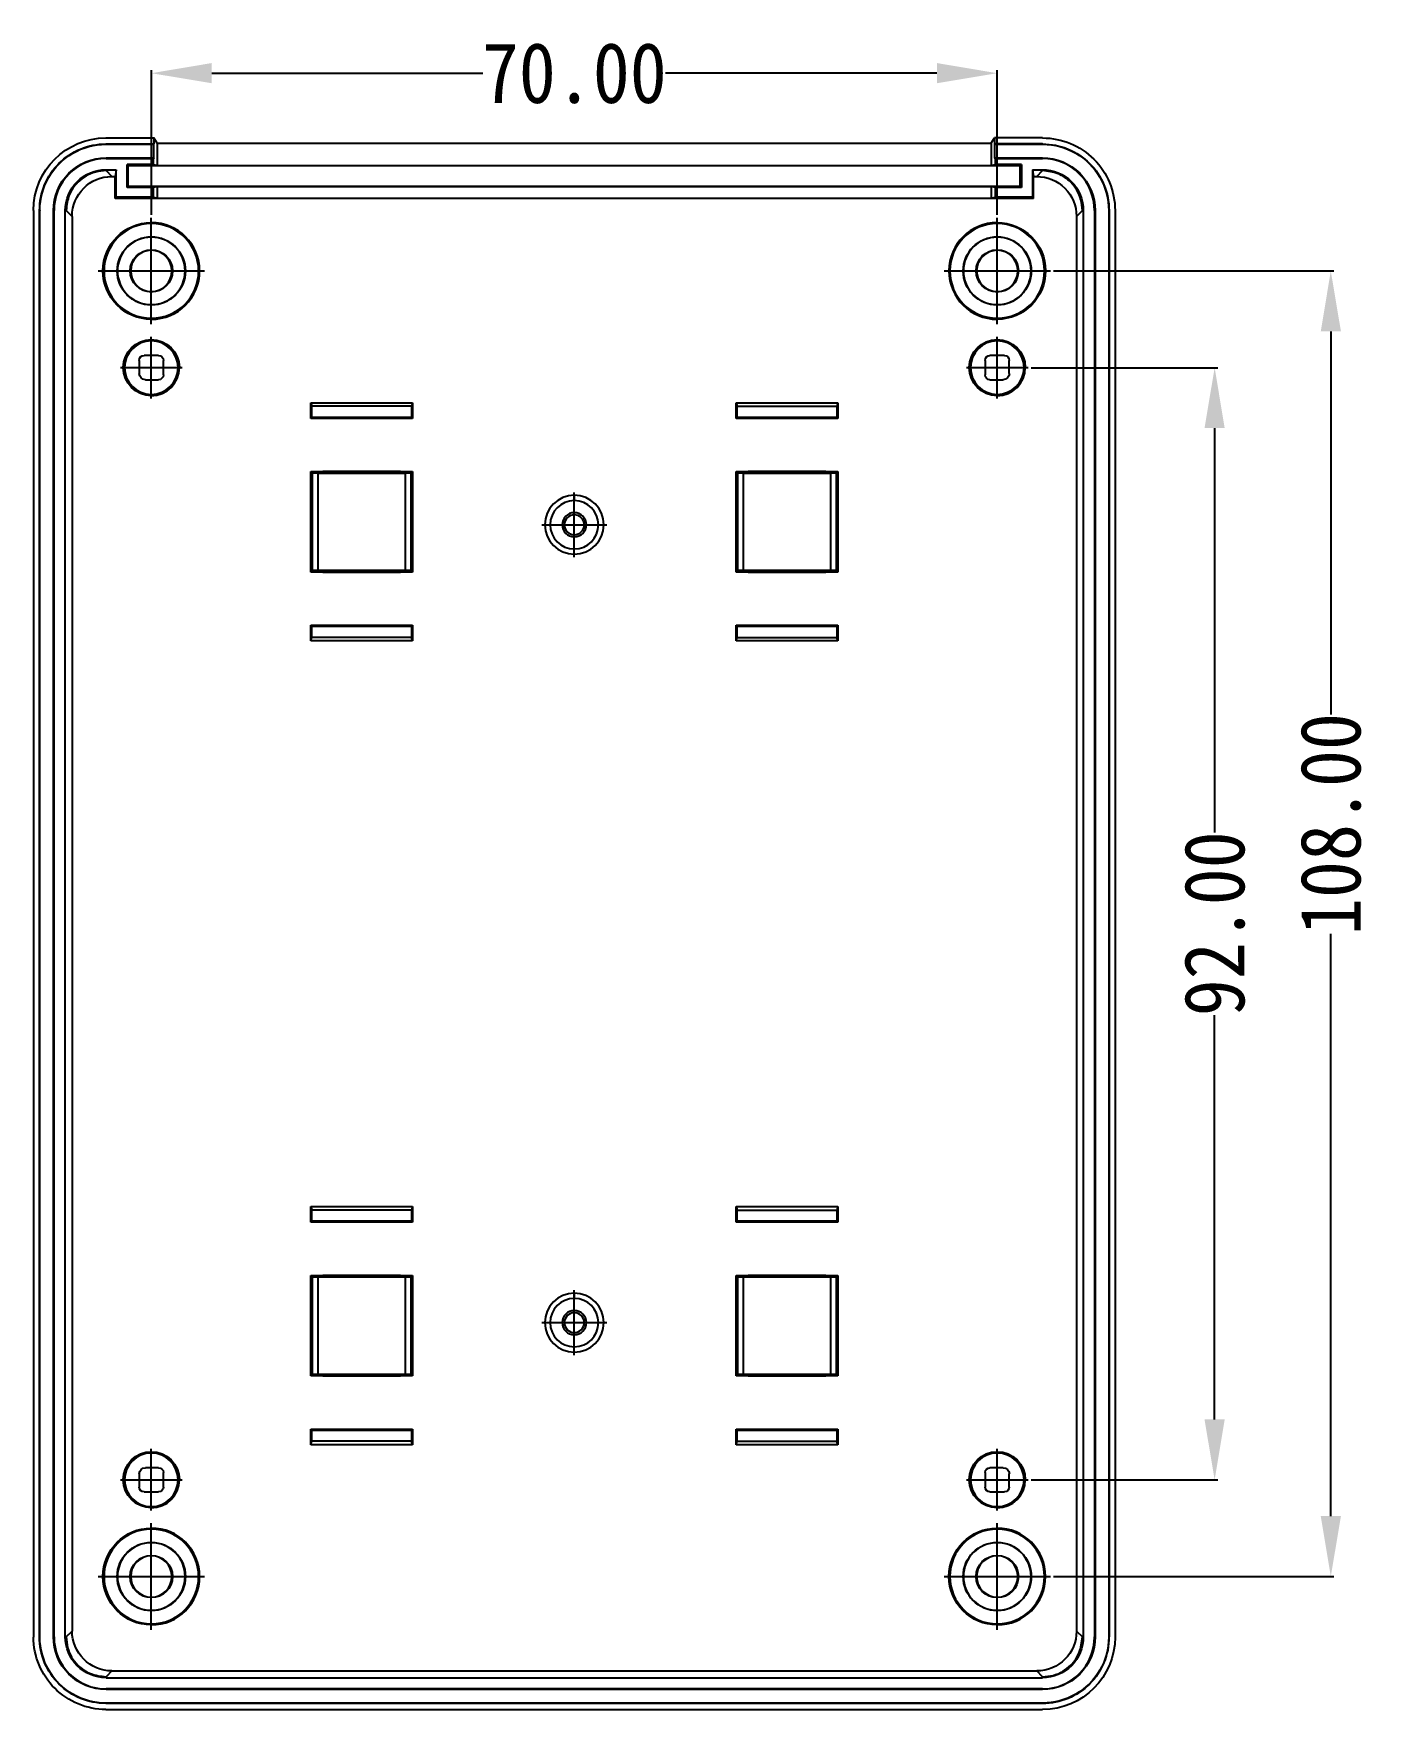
# Model space of a CAD drawing. Header units: inches. Extents: x 491 to 935, y -1750 to -1437.
# Drawn here: x 823.9 to 934.5, y -1606.4 to -1467.8 of the extents above; entities that cross this region are included whole.
import ezdxf
from ezdxf.lldxf.tags import DXFTag

# ---------------------------------------------------------------- set-up
doc = ezdxf.new("R2010")
doc.units = ezdxf.units.IN
doc.header["$MEASUREMENT"] = 0
doc.layers.add('3', color=7, linetype='Continuous')
doc.styles.add('FFS', font='simfang.ttf', dxfattribs={"width": 0.9})
tags = doc.linetypes.add('CENTER', pattern=[2, 1.25, -0.25, 0.25, -0.25]).pattern_tags.tags
tags[10:11] = [DXFTag(74, 4), DXFTag(75, 0), DXFTag(340, '0'), DXFTag(46, 0.0), DXFTag(50, 0.0), DXFTag(44, 0.0), DXFTag(45, 0.0)]
tags[8:9] = [DXFTag(74, 4), DXFTag(75, 0), DXFTag(340, '0'), DXFTag(46, 0.0), DXFTag(50, 0.0), DXFTag(44, 0.0), DXFTag(45, 0.0)]
tags[6:7] = [DXFTag(74, 4), DXFTag(75, 0), DXFTag(340, '0'), DXFTag(46, 0.0), DXFTag(50, 0.0), DXFTag(44, 0.0), DXFTag(45, 0.0)]
tags[4:5] = [DXFTag(74, 4), DXFTag(75, 0), DXFTag(340, '0'), DXFTag(46, 0.0), DXFTag(50, 0.0), DXFTag(44, 0.0), DXFTag(45, 0.0)]
doc.dimstyles.get("Standard").update_dxf_attribs({"dimtxt": 0.18, "dimasz": 0.18, "dimexe": 0.18, "dimexo": 0.0625, "dimgap": 0.09, "dimtad": 0, "dimzin": 0, "dimdsep": 46, "dimtxsty": 'Standard', "dimcen": 0.09, "dimadec": 0, "dimazin": 0, "dimtfac": 1, "dimtofl": 0, "dimtmove": 0, "dimatfit": 3, "dimfxl": 1, "dimtolj": 1, "dimtzin": 0, "dimarcsym": 0})

# ---------------------------------------------------------------- blocks, each defined once
blk = doc.blocks.new('*D2')
at = {"color": 6, "lineweight": -2}
for p, q in [((906.46, -1495.45), (921.9, -1495.45)), ((921.65, -1500.45), (921.65, -1533.89)), ((921.65, -1582.45), (921.65, -1549)), ((906.46, -1587.45), (921.9, -1587.45))]:
    blk.add_line(p, q, dxfattribs=at)
at = {"color": 6}
for points in [[(920.81, -1500.45), (922.48, -1500.45), (921.65, -1495.45)], [(920.81, -1582.45), (922.48, -1582.45), (921.65, -1587.45)]]:
    blk.add_solid(points, dxfattribs=at)
at = {"layer": 'Defpoints', "color": 0}
for p in [(906.21, -1495.45), (906.21, -1587.45), (921.65, -1587.45)]:
    blk.add_point(p, dxfattribs=at)
at = {"color": 4, "insert": (921.65, -1541.45), "char_height": 5, "attachment_point": 5, "rotation": 90, "style": 'FFS'}
blk.add_mtext('\\A1;92.00', dxfattribs=at)
blk = doc.blocks.new('*D3')
at = {"color": 6, "lineweight": -2}
for p, q in [((908.31, -1487.45), (931.51, -1487.45)), ((931.26, -1492.45), (931.26, -1524.14)), ((931.26, -1590.45), (931.26, -1542.27)), ((908.31, -1595.45), (931.51, -1595.45))]:
    blk.add_line(p, q, dxfattribs=at)
at = {"color": 6}
for points in [[(930.43, -1492.45), (932.1, -1492.45), (931.26, -1487.45)], [(930.43, -1590.45), (932.1, -1590.45), (931.26, -1595.45)]]:
    blk.add_solid(points, dxfattribs=at)
at = {"layer": 'Defpoints', "color": 0}
for p in [(908.06, -1487.45), (908.06, -1595.45), (931.26, -1595.45)]:
    blk.add_point(p, dxfattribs=at)
at = {"color": 4, "insert": (931.26, -1533.2), "char_height": 5, "attachment_point": 5, "rotation": 90, "style": 'FFS'}
blk.add_mtext('\\A1;108.00', dxfattribs=at)
blk = doc.blocks.new('*D4')
at = {"color": 6, "lineweight": -2}
for p, q in [((833.66, -1482.8), (833.66, -1470.84)), ((903.66, -1482.8), (903.66, -1470.84)), ((838.66, -1471.09), (861.1, -1471.09)), ((898.66, -1471.09), (876.22, -1471.09))]:
    blk.add_line(p, q, dxfattribs=at)
at = {"color": 6}
for points in [[(838.66, -1470.25), (838.66, -1471.92), (833.66, -1471.09)], [(898.66, -1470.25), (898.66, -1471.92), (903.66, -1471.09)]]:
    blk.add_solid(points, dxfattribs=at)
at = {"layer": 'Defpoints', "color": 0}
for p in [(903.66, -1471.09), (833.66, -1483.05), (903.66, -1483.05)]:
    blk.add_point(p, dxfattribs=at)
at = {"color": 4, "insert": (868.66, -1471.09), "char_height": 5, "attachment_point": 5, "style": 'FFS'}
blk.add_mtext('\\A1;70.00', dxfattribs=at)

msp = doc.modelspace()

# ---------------------------------------------------------------- linework, layer by layer
at = {"layer": '3', "color": 7}
for p, q in [((829.9, -1476.446), (833.876, -1476.446)), ((833.876, -1476.446), (833.876, -1476.946)), ((834.155, -1476.865), (833.876, -1476.446)), ((903.162, -1476.865), (903.441, -1476.446)), ((907.417, -1476.446), (903.441, -1476.446)), ((903.441, -1476.446), (903.441, -1476.946)), ((829.899, -1476.972), (833.858, -1476.972)), ((829.903, -1476.946), (833.876, -1476.946)), ((833.858, -1476.972), (833.876, -1476.946)), ((833.858, -1478.097), (833.858, -1476.972)), ((834.155, -1476.865), (903.162, -1476.865)), ((834.155, -1476.865), (834.155, -1478.724)), ((903.162, -1476.865), (903.162, -1478.724)), ((903.458, -1476.972), (903.441, -1476.946)), ((907.411, -1476.946), (903.441, -1476.946)), ((903.458, -1478.097), (903.458, -1476.972)), ((903.458, -1476.972), (907.422, -1476.972)), ((829.908, -1478.097), (833.858, -1478.097)), ((829.908, -1478.144), (833.827, -1478.144)), ((829.908, -1479.076), (830.752, -1479.076)), ((829.908, -1479.15), (830.395, -1479.637)), ((830.752, -1479.076), (830.658, -1479.637)), ((830.752, -1481.352), (830.752, -1479.076)), ((833.827, -1478.642), (831.655, -1478.642)), ((831.655, -1480.55), (831.655, -1478.642)), ((831.754, -1478.741), (831.655, -1478.642)), ((905.563, -1478.741), (831.754, -1478.741)), ((831.754, -1480.45), (831.754, -1478.741)), ((833.858, -1478.097), (833.827, -1478.144)), ((833.827, -1478.642), (833.827, -1478.144)), ((833.827, -1478.642), (834.155, -1478.724)), ((834.155, -1478.724), (903.162, -1478.724)), ((903.162, -1478.724), (903.49, -1478.642)), ((903.49, -1478.144), (903.458, -1478.097)), ((903.458, -1478.097), (907.409, -1478.097)), ((903.49, -1478.144), (907.409, -1478.144)), ((903.49, -1478.144), (903.49, -1478.642)), ((905.662, -1478.642), (903.49, -1478.642)), ((905.662, -1478.642), (905.563, -1478.741)), ((905.563, -1480.45), (905.563, -1478.741)), ((905.662, -1478.642), (905.662, -1480.55)), ((906.565, -1479.076), (907.409, -1479.076)), ((906.565, -1479.076), (906.658, -1479.637)), ((906.565, -1479.076), (906.565, -1481.352)), ((906.922, -1479.637), (907.409, -1479.15)), ((830.395, -1479.637), (830.658, -1479.637)), ((830.658, -1481.446), (830.658, -1479.637)), ((831.754, -1480.45), (831.655, -1480.55)), ((833.827, -1480.55), (831.655, -1480.55)), ((905.563, -1480.45), (831.754, -1480.45)), ((834.155, -1480.468), (833.827, -1480.55)), ((833.827, -1481.352), (833.827, -1480.55)), ((834.155, -1480.468), (903.162, -1480.468)), ((834.155, -1480.468), (834.155, -1481.434)), ((903.49, -1480.55), (903.162, -1480.468)), ((903.162, -1480.468), (903.162, -1481.434)), ((905.662, -1480.55), (903.49, -1480.55)), ((903.49, -1480.55), (903.49, -1481.352)), ((905.662, -1480.55), (905.563, -1480.45)), ((906.658, -1479.637), (906.922, -1479.637)), ((906.658, -1481.446), (906.658, -1479.637)), ((830.658, -1481.446), (830.752, -1481.352)), ((906.658, -1481.446), (830.658, -1481.446)), ((833.827, -1481.352), (830.752, -1481.352)), ((833.827, -1481.352), (834.155, -1481.434)), ((834.155, -1481.434), (903.162, -1481.434)), ((903.162, -1481.434), (903.49, -1481.352)), ((906.565, -1481.352), (903.49, -1481.352)), ((906.658, -1481.446), (906.565, -1481.352)), ((823.908, -1482.438), (823.908, -1600.454)), ((824.408, -1600.451), (824.408, -1482.443)), ((824.435, -1600.455), (824.435, -1482.432)), ((825.56, -1600.446), (825.56, -1482.445)), ((825.607, -1600.446), (825.607, -1482.445)), ((826.539, -1600.446), (826.539, -1482.445)), ((827.1, -1482.932), (826.612, -1482.445)), ((827.1, -1482.932), (827.1, -1599.959)), ((910.705, -1482.445), (910.217, -1482.932)), ((910.217, -1482.932), (910.217, -1599.959)), ((910.778, -1482.445), (910.778, -1600.446)), ((911.71, -1482.445), (911.71, -1600.446)), ((911.757, -1482.446), (911.757, -1600.446)), ((912.882, -1482.436), (912.882, -1600.459)), ((912.908, -1482.44), (912.908, -1600.449)), ((913.408, -1482.438), (913.408, -1600.454)), ((833.658, -1483.446), (833.658, -1483.531)), ((833.658, -1484.646), (833.658, -1484.628)), ((903.658, -1483.446), (903.658, -1483.531)), ((903.658, -1484.646), (903.658, -1484.628)), ((833.658, -1485.739), (833.658, -1485.696)), ((903.658, -1485.739), (903.658, -1485.696)), ((833.658, -1489.152), (833.658, -1489.196)), ((833.658, -1490.246), (833.658, -1490.263)), ((903.658, -1489.152), (903.658, -1489.196)), ((903.658, -1490.246), (903.658, -1490.263)), ((833.658, -1491.446), (833.658, -1491.36)), ((903.658, -1491.446), (903.658, -1491.36)), ((834.258, -1494.446), (833.058, -1494.446)), ((904.258, -1494.446), (903.058, -1494.446)), ((831.443, -1495.446), (831.338, -1495.446)), ((832.658, -1494.846), (832.658, -1495.94)), ((834.658, -1496.046), (834.658, -1494.846)), ((835.874, -1495.446), (835.978, -1495.446)), ((901.443, -1495.446), (901.338, -1495.446)), ((902.658, -1494.846), (902.658, -1496.046)), ((904.658, -1495.94), (904.658, -1494.846)), ((905.874, -1495.446), (905.978, -1495.446)), ((833.164, -1496.446), (834.258, -1496.446)), ((903.058, -1496.446), (904.153, -1496.446)), ((846.852, -1498.346), (846.94, -1498.634)), ((846.852, -1499.647), (846.852, -1498.346)), ((846.852, -1498.346), (855.265, -1498.346)), ((846.94, -1499.559), (846.94, -1498.634)), ((855.177, -1498.634), (846.94, -1498.634)), ((855.265, -1498.346), (855.177, -1498.634)), ((855.177, -1498.634), (855.177, -1499.559)), ((855.265, -1498.346), (855.265, -1499.647)), ((882.052, -1498.346), (882.14, -1498.634)), ((882.052, -1499.647), (882.052, -1498.346)), ((882.052, -1498.346), (890.465, -1498.346)), ((882.14, -1499.559), (882.14, -1498.634)), ((882.14, -1498.634), (890.377, -1498.634)), ((890.465, -1498.346), (890.377, -1498.634)), ((890.377, -1498.634), (890.377, -1499.559)), ((890.465, -1498.346), (890.465, -1499.647)), ((846.94, -1499.559), (846.852, -1499.647)), ((855.265, -1499.647), (846.852, -1499.647)), ((855.177, -1499.559), (846.94, -1499.559)), ((855.177, -1499.559), (855.265, -1499.647)), ((882.14, -1499.559), (882.052, -1499.647)), ((890.465, -1499.647), (882.052, -1499.647)), ((890.377, -1499.559), (882.14, -1499.559)), ((890.377, -1499.559), (890.465, -1499.647)), ((846.852, -1512.352), (846.852, -1504.04)), ((846.852, -1504.04), (847.853, -1504.04)), ((846.957, -1504.145), (846.852, -1504.04)), ((846.957, -1504.145), (846.957, -1512.246)), ((847.457, -1504.162), (854.66, -1504.162)), ((847.457, -1512.229), (847.457, -1504.162)), ((854.264, -1504.04), (847.853, -1504.04)), ((847.947, -1504.134), (847.853, -1504.04)), ((847.947, -1504.134), (854.17, -1504.134)), ((854.17, -1504.134), (854.264, -1504.04)), ((854.264, -1504.04), (855.265, -1504.04)), ((854.66, -1504.162), (854.66, -1512.229)), ((855.159, -1504.145), (855.265, -1504.04)), ((855.159, -1512.246), (855.159, -1504.145)), ((855.265, -1504.04), (855.265, -1512.352)), ((882.052, -1512.352), (882.052, -1504.04)), ((882.052, -1504.04), (883.053, -1504.04)), ((882.157, -1504.145), (882.052, -1504.04)), ((882.157, -1504.145), (882.157, -1512.246)), ((882.657, -1504.162), (889.86, -1504.162)), ((882.657, -1512.229), (882.657, -1504.162)), ((889.464, -1504.04), (883.053, -1504.04)), ((883.147, -1504.134), (883.053, -1504.04)), ((889.37, -1504.134), (883.147, -1504.134)), ((889.37, -1504.134), (889.464, -1504.04)), ((889.464, -1504.04), (890.465, -1504.04)), ((889.86, -1504.162), (889.86, -1512.229)), ((890.359, -1504.145), (890.465, -1504.04)), ((890.359, -1512.246), (890.359, -1504.145)), ((890.465, -1504.04), (890.465, -1512.352)), ((868.658, -1506.008), (868.658, -1506.446)), ((868.658, -1507.62), (868.658, -1507.446)), ((868.658, -1509.271), (868.658, -1509.446)), ((868.658, -1510.883), (868.658, -1510.446)), ((846.957, -1512.246), (846.852, -1512.352)), ((847.853, -1512.352), (846.852, -1512.352)), ((854.66, -1512.229), (847.457, -1512.229)), ((847.947, -1512.257), (847.853, -1512.352)), ((847.853, -1512.352), (854.264, -1512.352)), ((847.947, -1512.257), (854.17, -1512.257)), ((854.17, -1512.257), (854.264, -1512.352)), ((855.265, -1512.352), (854.264, -1512.352)), ((855.159, -1512.246), (855.265, -1512.352)), ((882.157, -1512.246), (882.052, -1512.352)), ((883.053, -1512.352), (882.052, -1512.352)), ((889.86, -1512.229), (882.657, -1512.229)), ((883.147, -1512.257), (883.053, -1512.352)), ((883.053, -1512.352), (889.464, -1512.352)), ((889.37, -1512.257), (883.147, -1512.257)), ((889.37, -1512.257), (889.464, -1512.352)), ((890.465, -1512.352), (889.464, -1512.352)), ((890.359, -1512.246), (890.465, -1512.352)), ((846.94, -1516.833), (846.852, -1516.745)), ((846.852, -1518.046), (846.852, -1516.745)), ((846.852, -1516.745), (855.265, -1516.745)), ((846.852, -1518.046), (846.94, -1517.757)), ((855.265, -1518.046), (846.852, -1518.046)), ((846.94, -1516.833), (855.177, -1516.833)), ((846.94, -1517.757), (846.94, -1516.833)), ((855.177, -1517.757), (846.94, -1517.757)), ((855.177, -1516.833), (855.265, -1516.745)), ((855.177, -1516.833), (855.177, -1517.757)), ((855.265, -1518.046), (855.177, -1517.757)), ((855.265, -1516.745), (855.265, -1518.046)), ((882.14, -1516.833), (882.052, -1516.745)), ((882.052, -1518.046), (882.052, -1516.745)), ((882.052, -1516.745), (890.465, -1516.745)), ((882.052, -1518.046), (882.14, -1517.757)), ((890.465, -1518.046), (882.052, -1518.046)), ((882.14, -1516.833), (890.377, -1516.833)), ((882.14, -1517.757), (882.14, -1516.833)), ((882.14, -1517.757), (890.377, -1517.757)), ((890.377, -1516.833), (890.465, -1516.745)), ((890.377, -1516.833), (890.377, -1517.757)), ((890.465, -1518.046), (890.377, -1517.757)), ((890.465, -1516.745), (890.465, -1518.046)), ((846.852, -1564.846), (846.94, -1565.134)), ((846.852, -1566.147), (846.852, -1564.846)), ((846.852, -1564.846), (855.265, -1564.846)), ((846.94, -1566.059), (846.94, -1565.134)), ((855.177, -1565.134), (846.94, -1565.134)), ((855.265, -1564.846), (855.177, -1565.134)), ((855.177, -1565.134), (855.177, -1566.059)), ((855.265, -1564.846), (855.265, -1566.147)), ((882.052, -1564.846), (882.14, -1565.134)), ((882.052, -1566.147), (882.052, -1564.846)), ((882.052, -1564.846), (890.465, -1564.846)), ((882.14, -1566.059), (882.14, -1565.134)), ((882.14, -1565.134), (890.377, -1565.134)), ((890.465, -1564.846), (890.377, -1565.134)), ((890.377, -1565.134), (890.377, -1566.059)), ((890.465, -1564.846), (890.465, -1566.147)), ((846.94, -1566.059), (846.852, -1566.147)), ((855.265, -1566.147), (846.852, -1566.147)), ((855.177, -1566.059), (846.94, -1566.059)), ((855.177, -1566.059), (855.265, -1566.147)), ((882.14, -1566.059), (882.052, -1566.147)), ((890.465, -1566.147), (882.052, -1566.147)), ((890.377, -1566.059), (882.14, -1566.059)), ((890.377, -1566.059), (890.465, -1566.147)), ((846.852, -1578.852), (846.852, -1570.54)), ((846.852, -1570.54), (847.853, -1570.54)), ((846.957, -1570.645), (846.852, -1570.54)), ((846.957, -1570.645), (846.957, -1578.746)), ((847.457, -1570.662), (854.66, -1570.662)), ((847.457, -1578.729), (847.457, -1570.662)), ((854.264, -1570.54), (847.853, -1570.54)), ((847.947, -1570.634), (847.853, -1570.54)), ((847.947, -1570.634), (854.17, -1570.634)), ((854.17, -1570.634), (854.264, -1570.54)), ((854.264, -1570.54), (855.265, -1570.54)), ((854.66, -1570.662), (854.66, -1578.729)), ((855.159, -1570.645), (855.265, -1570.54)), ((855.159, -1578.746), (855.159, -1570.645)), ((855.265, -1570.54), (855.265, -1578.852)), ((882.052, -1578.852), (882.052, -1570.54)), ((882.052, -1570.54), (883.053, -1570.54)), ((882.157, -1570.645), (882.052, -1570.54)), ((882.157, -1570.645), (882.157, -1578.746)), ((882.657, -1570.662), (889.86, -1570.662)), ((882.657, -1578.729), (882.657, -1570.662)), ((889.464, -1570.54), (883.053, -1570.54)), ((883.147, -1570.634), (883.053, -1570.54)), ((889.37, -1570.634), (883.147, -1570.634)), ((889.37, -1570.634), (889.464, -1570.54)), ((889.464, -1570.54), (890.465, -1570.54)), ((889.86, -1570.662), (889.86, -1578.729)), ((890.359, -1570.645), (890.465, -1570.54)), ((890.359, -1578.746), (890.359, -1570.645)), ((890.465, -1570.54), (890.465, -1578.852)), ((868.658, -1572.008), (868.658, -1572.446)), ((868.658, -1573.62), (868.658, -1573.446)), ((868.658, -1575.271), (868.658, -1575.446)), ((868.658, -1576.883), (868.658, -1576.446)), ((846.957, -1578.746), (846.852, -1578.852)), ((847.853, -1578.852), (846.852, -1578.852)), ((854.66, -1578.729), (847.457, -1578.729)), ((847.947, -1578.757), (847.853, -1578.852)), ((847.853, -1578.852), (854.264, -1578.852)), ((847.947, -1578.757), (854.17, -1578.757)), ((854.17, -1578.757), (854.264, -1578.852)), ((855.265, -1578.852), (854.264, -1578.852)), ((855.159, -1578.746), (855.265, -1578.852)), ((882.157, -1578.746), (882.052, -1578.852)), ((883.053, -1578.852), (882.052, -1578.852)), ((889.86, -1578.729), (882.657, -1578.729)), ((883.147, -1578.757), (883.053, -1578.852)), ((883.053, -1578.852), (889.464, -1578.852)), ((889.37, -1578.757), (883.147, -1578.757)), ((889.37, -1578.757), (889.464, -1578.852)), ((890.465, -1578.852), (889.464, -1578.852)), ((890.359, -1578.746), (890.465, -1578.852)), ((846.94, -1583.333), (846.852, -1583.245)), ((846.852, -1584.546), (846.852, -1583.245)), ((846.852, -1583.245), (855.265, -1583.245)), ((855.177, -1583.333), (855.265, -1583.245)), ((855.265, -1583.245), (855.265, -1584.546)), ((882.14, -1583.333), (882.052, -1583.245)), ((882.052, -1584.546), (882.052, -1583.245)), ((882.052, -1583.245), (890.465, -1583.245)), ((890.377, -1583.333), (890.465, -1583.245)), ((890.465, -1583.245), (890.465, -1584.546)), ((846.852, -1584.546), (846.94, -1584.257)), ((855.265, -1584.546), (846.852, -1584.546)), ((846.94, -1583.333), (855.177, -1583.333)), ((846.94, -1584.257), (846.94, -1583.333)), ((855.177, -1584.257), (846.94, -1584.257)), ((855.177, -1583.333), (855.177, -1584.257)), ((855.265, -1584.546), (855.177, -1584.257)), ((882.052, -1584.546), (882.14, -1584.257)), ((890.465, -1584.546), (882.052, -1584.546)), ((882.14, -1584.257), (882.14, -1583.333)), ((882.14, -1583.333), (890.377, -1583.333)), ((882.14, -1584.257), (890.377, -1584.257)), ((890.377, -1583.333), (890.377, -1584.257)), ((890.465, -1584.546), (890.377, -1584.257)), ((832.658, -1586.951), (832.658, -1588.046)), ((834.258, -1586.446), (833.164, -1586.446)), ((834.658, -1588.046), (834.658, -1586.846)), ((902.658, -1586.846), (902.658, -1588.046)), ((904.153, -1586.446), (903.058, -1586.446)), ((904.658, -1588.046), (904.658, -1586.951)), ((831.443, -1587.446), (831.338, -1587.446)), ((833.058, -1588.446), (834.258, -1588.446)), ((835.874, -1587.446), (835.978, -1587.446)), ((901.443, -1587.446), (901.338, -1587.446)), ((903.058, -1588.446), (904.258, -1588.446)), ((905.874, -1587.446), (905.978, -1587.446)), ((833.658, -1591.446), (833.658, -1591.531)), ((903.658, -1591.446), (903.658, -1591.531)), ((833.658, -1592.646), (833.658, -1592.628)), ((903.658, -1592.646), (903.658, -1592.628)), ((833.658, -1593.739), (833.658, -1593.696)), ((903.658, -1593.739), (903.658, -1593.696)), ((833.658, -1597.152), (833.658, -1597.196)), ((833.658, -1598.246), (833.658, -1598.263)), ((903.658, -1597.152), (903.658, -1597.196)), ((903.658, -1598.246), (903.658, -1598.263)), ((833.658, -1599.446), (833.658, -1599.36)), ((903.658, -1599.446), (903.658, -1599.36)), ((826.612, -1600.447), (827.1, -1599.959)), ((910.217, -1599.959), (910.705, -1600.447)), ((830.395, -1603.255), (829.908, -1603.742)), ((829.908, -1603.815), (907.409, -1603.815)), ((830.395, -1603.255), (906.922, -1603.255)), ((907.409, -1603.742), (906.922, -1603.255)), ((907.409, -1604.747), (829.908, -1604.747)), ((907.409, -1604.795), (829.908, -1604.795)), ((907.418, -1605.92), (829.895, -1605.92)), ((829.9, -1606.446), (907.417, -1606.446)), ((907.414, -1605.946), (829.905, -1605.946))]:
    msp.add_line(p, q, dxfattribs=at)
at = {"layer": '3', "color": 1, "linetype": 'CENTER', "ltscale": 0.132231}
for p, q in [((833.658, -1491.846), (833.658, -1483.046)), ((903.658, -1491.846), (903.658, -1483.046)), ((829.258, -1487.446), (838.058, -1487.446)), ((899.258, -1487.446), (908.058, -1487.446)), ((833.658, -1599.846), (833.658, -1591.046)), ((903.658, -1599.846), (903.658, -1591.046)), ((829.258, -1595.446), (838.058, -1595.446)), ((899.258, -1595.446), (908.058, -1595.446))]:
    msp.add_line(p, q, dxfattribs=at)
at = {"layer": '3', "color": 1, "linetype": 'CENTER', "ltscale": 0.076695}
for p, q in [((833.658, -1497.998), (833.658, -1492.894)), ((903.658, -1497.998), (903.658, -1492.894)), ((831.106, -1495.446), (836.21, -1495.446)), ((901.106, -1495.446), (906.21, -1495.446)), ((833.658, -1589.998), (833.658, -1584.894)), ((903.658, -1589.998), (903.658, -1584.894)), ((831.106, -1587.446), (836.21, -1587.446)), ((901.106, -1587.446), (906.21, -1587.446))]:
    msp.add_line(p, q, dxfattribs=at)
at = {"layer": '3', "color": 1, "linetype": 'CENTER', "ltscale": 0.080577}
for p, q in [((868.658, -1511.127), (868.658, -1505.765)), ((865.977, -1508.446), (871.34, -1508.446)), ((868.658, -1577.127), (868.658, -1571.765)), ((865.977, -1574.446), (871.34, -1574.446))]:
    msp.add_line(p, q, dxfattribs=at)
at = {"layer": '3', "color": 7, "extrusion": (0, 0, -1)}
for centre, radius, start, end in [((-829.906, -1482.443), 4.346, 359.96876, 90.03124), ((-829.906, -1482.443), 3.367, 359.96106, 90.03894), ((-907.411, -1482.443), 4.346, 89.96876, 180.03124), ((-907.411, -1482.443), 3.367, 89.96106, 180.03894), ((-833.658, -1487.446), 4, 270, 90), ((-833.658, -1487.446), 2.817, 270, 90), ((-833.658, -1487.446), 2.817, 90, 270), ((-903.658, -1487.446), 2.817, 270, 90), ((-903.658, -1487.446), 4, 90, 270), ((-903.658, -1487.446), 2.817, 90, 270), ((-833.658, -1487.446), 1.75, 270, 90), ((-833.658, -1487.446), 1.75, 90, 270), ((-903.658, -1487.446), 1.75, 270, 90), ((-903.658, -1487.446), 1.75, 90, 270), ((-833.658, -1495.446), 2.32, 0, 90), ((-833.658, -1495.446), 2.32, 90, 180), ((-903.658, -1495.446), 2.32, 0, 90), ((-903.658, -1495.446), 2.32, 90, 180), ((-833.058, -1494.846), 0.4, 0, 90), ((-834.258, -1494.846), 0.4, 90, 180), ((-903.058, -1494.846), 0.4, 0, 90), ((-904.258, -1494.846), 0.4, 90, 180), ((-833.658, -1495.446), 2.32, 270, 0), ((-903.658, -1495.446), 2.32, 270, 0), ((-833.164, -1495.94), 0.506, 270, 0), ((-834.258, -1496.046), 0.4, 180, 270), ((-903.058, -1496.046), 0.4, 270, 0), ((-904.153, -1495.94), 0.506, 180, 270), ((-833.658, -1587.446), 2.32, 0, 90), ((-833.658, -1587.446), 2.32, 90, 180), ((-903.658, -1587.446), 2.32, 0, 90), ((-903.658, -1587.446), 2.32, 90, 180), ((-833.164, -1586.951), 0.506, 0, 90), ((-834.258, -1586.846), 0.4, 90, 180), ((-903.058, -1586.846), 0.4, 0, 90), ((-904.153, -1586.951), 0.506, 90, 180), ((-833.658, -1587.446), 2.32, 270, 0), ((-833.058, -1588.046), 0.4, 270, 0), ((-834.258, -1588.046), 0.4, 180, 270), ((-903.658, -1587.446), 2.32, 270, 0), ((-903.058, -1588.046), 0.4, 270, 0), ((-904.258, -1588.046), 0.4, 180, 270), ((-833.658, -1595.446), 4, 270, 90), ((-903.658, -1595.446), 4, 270, 90), ((-833.658, -1595.446), 2.817, 270, 90), ((-833.658, -1595.446), 2.817, 90, 270), ((-903.658, -1595.446), 2.817, 270, 90), ((-903.658, -1595.446), 2.817, 90, 270), ((-833.658, -1595.446), 1.75, 270, 90), ((-833.658, -1595.446), 1.75, 90, 270), ((-903.658, -1595.446), 1.75, 270, 90), ((-903.658, -1595.446), 1.75, 90, 270), ((-829.906, -1600.448), 4.346, 269.971, 0.029), ((-829.906, -1600.448), 3.367, 269.96367, 0.03633), ((-907.411, -1600.448), 4.346, 179.971, 270.029), ((-907.411, -1600.448), 3.367, 179.96367, 270.03633)]:
    msp.add_arc(centre, radius, start, end, dxfattribs=at)
at = {"layer": '3', "color": 7}
for centre, radius, start, end in [((829.906, -1482.443), 4.299, 89.9695, 180.0305), ((907.411, -1482.443), 4.299, 359.9695, 90.0305), ((833.658, -1487.446), 3.914, 90, 270), ((833.658, -1487.446), 2.8, 90, 270), ((833.658, -1487.446), 4, 270, 90), ((833.658, -1487.446), 3.914, 270, 90), ((833.658, -1487.446), 2.8, 270, 90), ((903.658, -1487.446), 4, 90, 270), ((903.658, -1487.446), 3.914, 90, 270), ((903.658, -1487.446), 2.8, 90, 270), ((903.658, -1487.446), 3.914, 270, 90), ((903.658, -1487.446), 2.8, 270, 90), ((833.658, -1487.446), 1.706, 90, 270), ((833.658, -1487.446), 1.706, 270, 90), ((903.658, -1487.446), 1.706, 90, 270), ((903.658, -1487.446), 1.706, 270, 90), ((833.658, -1495.446), 2.215, 90, 180), ((833.658, -1495.446), 2.215, 0, 90), ((903.658, -1495.446), 2.215, 90, 180), ((903.658, -1495.446), 2.215, 0, 90), ((833.658, -1495.446), 2.215, 180, 270), ((833.658, -1495.446), 2.215, 270, 0), ((833.658, -1495.446), 2.32, 270, 0), ((903.658, -1495.446), 2.215, 180, 270), ((903.658, -1495.446), 2.32, 270, 0), ((903.658, -1495.446), 2.215, 270, 0), ((868.658, -1508.446), 2.437, 90, 270), ((868.658, -1508.446), 2, 90, 270), ((868.658, -1508.446), 2.437, 270, 90), ((868.658, -1508.446), 2, 270, 90), ((868.658, -1508.446), 1, 90, 270), ((868.658, -1508.446), 0.825, 90, 270), ((868.658, -1508.446), 1, 270, 90), ((868.658, -1508.446), 0.825, 270, 90), ((868.658, -1574.446), 2.437, 90, 270), ((868.658, -1574.446), 2.437, 270, 90), ((868.658, -1574.446), 2, 90, 270), ((868.658, -1574.446), 1, 90, 270), ((868.658, -1574.446), 2, 270, 90), ((868.658, -1574.446), 1, 270, 90), ((868.658, -1574.446), 0.825, 90, 270), ((868.658, -1574.446), 0.825, 270, 90), ((833.658, -1587.446), 2.215, 90, 180), ((833.658, -1587.446), 2.215, 0, 90), ((903.658, -1587.446), 2.215, 90, 180), ((903.658, -1587.446), 2.215, 0, 90), ((833.658, -1587.446), 2.215, 180, 270), ((833.658, -1587.446), 2.32, 270, 0), ((833.658, -1587.446), 2.215, 270, 0), ((903.658, -1587.446), 2.215, 180, 270), ((903.658, -1587.446), 2.215, 270, 0), ((903.658, -1587.446), 2.32, 270, 0), ((833.658, -1595.446), 3.914, 90, 270), ((833.658, -1595.446), 4, 270, 90), ((833.658, -1595.446), 3.914, 270, 90), ((903.658, -1595.446), 3.914, 90, 270), ((903.658, -1595.446), 4, 270, 90), ((903.658, -1595.446), 3.914, 270, 90), ((833.658, -1595.446), 2.8, 90, 270), ((833.658, -1595.446), 2.8, 270, 90), ((903.658, -1595.446), 2.8, 90, 270), ((903.658, -1595.446), 2.8, 270, 90), ((833.658, -1595.446), 1.706, 90, 270), ((833.658, -1595.446), 1.706, 270, 90), ((903.658, -1595.446), 1.706, 90, 270), ((903.658, -1595.446), 1.706, 270, 90), ((829.906, -1600.448), 4.299, 179.97154, 270.02503), ((907.411, -1600.448), 4.299, 269.97154, 0.02846)]:
    msp.add_arc(centre, radius, start, end, dxfattribs=at)
at = {"layer": '3', "color": 7, "extrusion": (0, 0, -1)}
for centre, major_axis, ratio, start_param, end_param in [((829.917, -1482.454), (-4.254, 4.254), 0.997265, 5.4991567, 7.0672139), ((907.4, -1482.454), (-4.254, -4.254), 0.997265, 2.357564, 3.1415927), ((829.894, -1482.431), (2.742, -4.751), 0.998568, 2.0915841, 3.6672612), ((829.908, -1482.455), (2.742, -4.751), 0.998568, 2.097699, 3.1415927), ((829.908, -1482.455), (2.742, -4.751), 0.998568, 3.1415927, 3.6641051), ((907.423, -1482.431), (-4.751, -2.742), 0.998568, 2.0915843, 3.6672612), ((907.4, -1482.445), (-4.751, -2.742), 0.998568, 2.097699, 3.1415927), ((907.4, -1482.454), (-4.254, -4.254), 0.997265, 3.1415927, 3.9256213), ((830.404, -1482.941), (-2.34, 2.34), 0.997265, 5.4991567, 7.0672139), ((906.913, -1482.941), (-2.34, -2.34), 0.997265, 2.357564, 3.1415927), ((906.913, -1482.941), (-2.34, -2.34), 0.997265, 3.1415927, 3.9256213), ((907.4, -1482.445), (-4.751, -2.742), 0.998568, 3.1415927, 3.6641051), ((829.917, -1600.438), (4.254, 4.254), 0.997265, 3.1415927, 3.9256213), ((829.894, -1600.46), (4.751, 2.742), 0.998568, 2.0915841, 3.6672612), ((829.917, -1600.447), (4.751, 2.742), 0.998568, 3.1415927, 3.6640742), ((830.404, -1599.95), (2.34, 2.34), 0.997265, 3.1415927, 3.9256213), ((906.913, -1599.95), (2.34, -2.34), 0.997265, 5.4991567, 7.0672139), ((907.423, -1600.46), (-2.742, 4.751), 0.998568, 2.0915841, 3.6672612), ((907.4, -1600.438), (4.254, -4.254), 0.997265, 5.4991567, 7.0672139), ((907.409, -1600.437), (-2.742, 4.751), 0.998568, 2.097699, 3.1415927), ((830.404, -1599.95), (2.34, 2.34), 0.997265, 2.357564, 3.1415927), ((829.917, -1600.447), (4.751, 2.742), 0.998568, 2.097699, 3.1415927), ((829.917, -1600.438), (4.254, 4.254), 0.997265, 2.357564, 3.1415927), ((907.409, -1600.437), (-2.742, 4.751), 0.998568, 3.1415927, 3.6640741)]:
    msp.add_ellipse(centre, major_axis=major_axis, ratio=ratio, start_param=start_param, end_param=end_param, dxfattribs=at)
at = {"layer": '3', "color": 7}
for centre, start_param, end_param in [((847.457, -1504.145), 3.1764992, 4.712389), ((854.66, -1504.145), 4.712389, 6.2482787), ((882.657, -1504.145), 3.1764992, 4.712389), ((889.86, -1504.145), 4.712389, 6.2482787), ((847.457, -1512.247), 1.5707963, 3.1066861), ((854.66, -1512.247), 0.0349066, 1.5707963), ((882.657, -1512.247), 1.5707963, 3.1066861), ((889.86, -1512.247), 0.0349066, 1.5707963), ((847.457, -1570.645), 3.1764992, 4.712389), ((854.66, -1570.645), 4.712389, 6.2482787), ((882.657, -1570.645), 3.1764992, 4.712389), ((889.86, -1570.645), 4.712389, 6.2482787), ((847.457, -1578.747), 1.5707963, 3.1066861), ((854.66, -1578.747), 0.0349066, 1.5707963), ((882.657, -1578.747), 1.5707963, 3.1066861), ((889.86, -1578.747), 0.0349066, 1.5707963)]:
    msp.add_ellipse(centre, major_axis=(0.5, 0), ratio=0.034921, start_param=start_param, end_param=end_param, dxfattribs=at)
for points in [[(829.899, -1476.972), (829.9, -1476.964), (829.902, -1476.956), (829.903, -1476.948)], [(907.422, -1476.972), (907.422, -1476.963), (907.411, -1476.955), (907.411, -1476.946)], [(829.908, -1478.144), (829.908, -1478.129), (829.908, -1478.113), (829.908, -1478.097)], [(829.908, -1479.15), (829.908, -1479.125), (829.908, -1479.101), (829.908, -1479.076)], [(907.409, -1478.097), (907.409, -1478.113), (907.409, -1478.129), (907.409, -1478.144)], [(907.409, -1479.076), (907.409, -1479.101), (907.409, -1479.125), (907.409, -1479.15)], [(824.435, -1482.432), (824.426, -1482.432), (824.417, -1482.443), (824.408, -1482.443)], [(825.56, -1482.445), (825.575, -1482.445), (825.591, -1482.445), (825.607, -1482.445)], [(826.539, -1482.445), (826.563, -1482.445), (826.588, -1482.445), (826.612, -1482.445)], [(910.705, -1482.445), (910.729, -1482.445), (910.754, -1482.445), (910.778, -1482.445)], [(911.71, -1482.445), (911.726, -1482.445), (911.741, -1482.445), (911.757, -1482.445)], [(912.883, -1482.436), (912.89, -1482.438), (912.898, -1482.439), (912.906, -1482.44)], [(824.434, -1600.455), (824.427, -1600.454), (824.419, -1600.453), (824.411, -1600.451)], [(825.607, -1600.446), (825.591, -1600.446), (825.575, -1600.446), (825.56, -1600.446)], [(826.612, -1600.447), (826.588, -1600.447), (826.563, -1600.447), (826.539, -1600.446)], [(910.778, -1600.446), (910.754, -1600.447), (910.729, -1600.447), (910.705, -1600.447)], [(911.757, -1600.446), (911.741, -1600.446), (911.726, -1600.446), (911.71, -1600.446)], [(912.882, -1600.459), (912.891, -1600.459), (912.9, -1600.449), (912.908, -1600.449)], [(829.908, -1603.815), (829.908, -1603.791), (829.908, -1603.767), (829.908, -1603.742)], [(907.409, -1603.742), (907.409, -1603.767), (907.409, -1603.791), (907.409, -1603.815)], [(829.908, -1604.794), (829.908, -1604.779), (829.908, -1604.763), (829.908, -1604.747)], [(907.409, -1604.747), (907.409, -1604.763), (907.409, -1604.779), (907.409, -1604.794)], [(829.895, -1605.92), (829.895, -1605.928), (829.905, -1605.937), (829.905, -1605.946)], [(907.418, -1605.92), (907.417, -1605.928), (907.415, -1605.935), (907.414, -1605.943)]]:
    msp.add_open_spline(points, degree=3, dxfattribs=at)
for points, knots in [([(829.908, -1479.15), (829.613, -1479.172), (829.031, -1479.217), (828.228, -1479.569), (827.443, -1480.174), (826.763, -1481.143), (826.663, -1482.006), (826.612, -1482.445)], [0, 0, 0, 0, 0.1710291, 0.3379773, 0.5008957, 0.7459279, 1, 1, 1, 1]), ([(910.705, -1482.445), (910.682, -1482.15), (910.637, -1481.568), (910.286, -1480.765), (909.68, -1479.98), (908.711, -1479.301), (907.848, -1479.2), (907.409, -1479.15)], [0, 0, 0, 0, 0.1710291, 0.3379773, 0.5008957, 0.7459306, 1, 1, 1, 1]), ([(826.612, -1600.447), (826.635, -1600.741), (826.68, -1601.323), (827.031, -1602.127), (827.637, -1602.912), (828.606, -1603.591), (829.468, -1603.691), (829.908, -1603.742)], [0, 0, 0, 0, 0.1710291, 0.3379772, 0.5008954, 0.7459277, 1, 1, 1, 1]), ([(907.409, -1603.742), (907.704, -1603.719), (908.286, -1603.674), (909.089, -1603.323), (909.874, -1602.718), (910.554, -1601.748), (910.654, -1600.886), (910.705, -1600.447)], [0, 0, 0, 0, 0.1710268, 0.3379749, 0.5008954, 0.7459277, 1, 1, 1, 1])]:
    msp.add_open_spline(points, degree=3, knots=knots, dxfattribs=at)

# ---------------------------------------------------------------- dimensions: what is measured, and where the dimension line sits
dim = msp.add_linear_dim(base=(903.658, -1471.088), p1=(833.658, -1483.046), p2=(903.658, -1483.046), dimstyle='Standard', override={"dimscale": 2.5, "dimtxt": 2, "dimasz": 2, "dimexe": 0.1, "dimexo": 0.1, "dimzin": 0, "dimtxsty": 'FFS', "dimcen": 5.0292, "dimclrd": 6, "dimclre": 6, "dimclrt": 4, "dimtp": 0, "dimtm": 0, "dimtzin": 0})
dim.commit()
dim.dimension.update_dxf_attribs({"geometry": '*D4', "text_midpoint": (868.658, -1471.088)})
dim = msp.add_linear_dim(base=(931.264, -1595.446), p1=(908.058, -1487.446), p2=(908.058, -1595.446), angle=90, dimstyle='Standard', override={"dimscale": 2.5, "dimtxt": 2, "dimasz": 2, "dimexe": 0.1, "dimexo": 0.1, "dimzin": 0, "dimtxsty": 'FFS', "dimcen": 5.0292, "dimclrd": 6, "dimclre": 6, "dimclrt": 4, "dimtp": 0, "dimtm": 0, "dimtzin": 0})
dim.commit()
dim.dimension.update_dxf_attribs({"geometry": '*D3', "text_midpoint": (931.264, -1533.203), "dimtype": 160})
dim = msp.add_linear_dim(base=(921.648, -1587.446), p1=(906.21, -1495.446), p2=(906.21, -1587.446), angle=90, dimstyle='Standard', override={"dimscale": 2.5, "dimtxt": 2, "dimasz": 2, "dimexe": 0.1, "dimexo": 0.1, "dimzin": 0, "dimtxsty": 'FFS', "dimcen": 5.0292, "dimclrd": 6, "dimclre": 6, "dimclrt": 4, "dimtp": 0, "dimtm": 0, "dimtzin": 0})
dim.commit()
dim.dimension.update_dxf_attribs({"geometry": '*D2', "text_midpoint": (921.648, -1541.446)})

doc.saveas('drawing.dxf')
